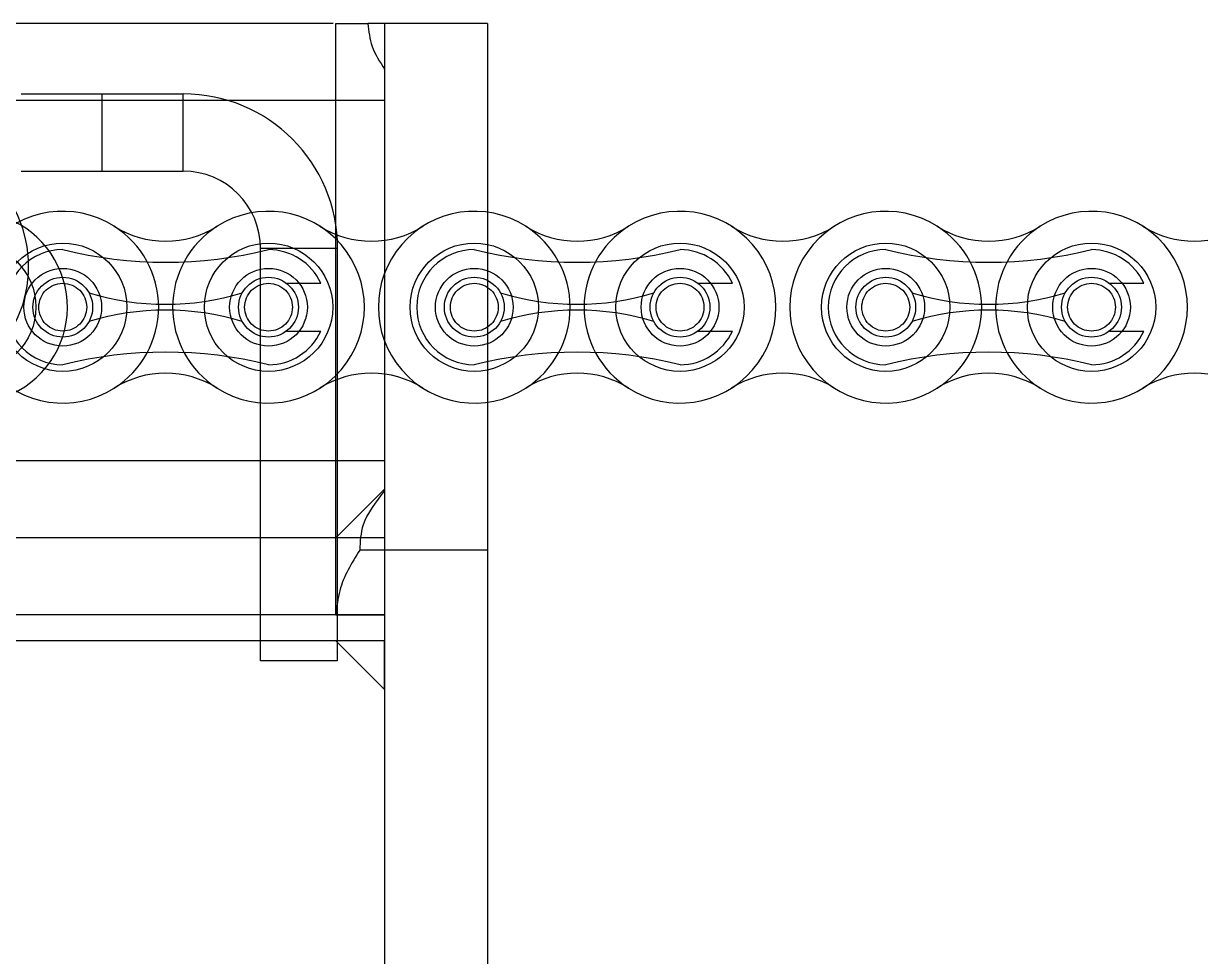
# Model space of a CAD drawing. Header units: metres. Extents: x 0 to 21025, y 0 to 14850.
# Drawn here: x 2229.7 to 2302.4, y 13215.4 to 13273 of the extents above; entities that cross this region are included whole.
import ezdxf

# ---------------------------------------------------------------- set-up
doc = ezdxf.new("R2010")
doc.units = ezdxf.units.M
doc.header["$LTSCALE"] = 25
doc.linetypes.add('DASHDOT', pattern=[25.4, 12.7, -6.35, 0, -6.35])
doc.linetypes.add('HIDDEN2', pattern=[4.7625, 3.175, -1.5875])
for name, color, linetype in [('SFU', 3, 'DASHDOT'), ('SL4', 4, 'Continuous'), ('ST1', 7, 'HIDDEN2')]:
    doc.layers.add(name, color=color, linetype=linetype)

msp = doc.modelspace()

# ---------------------------------------------------------------- linework, layer by layer
at = {"layer": 'SFU'}
for p, q in [((2229.572, 13268.684), (2234.572, 13268.684)), ((2234.572, 13263.921), (2234.572, 13268.684)), ((2234.572, 13268.684), (2239.572, 13268.684)), ((2239.572, 13263.921), (2239.572, 13268.684)), ((2229.572, 13263.921), (2234.572, 13263.921)), ((2234.572, 13263.921), (2239.572, 13263.921)), ((2244.334, 13259.159), (2249.097, 13259.159)), ((2244.334, 13233.684), (2244.334, 13259.159)), ((2249.097, 13233.684), (2249.097, 13259.159)), ((2249.097, 13233.684), (2244.334, 13233.684))]:
    msp.add_line(p, q, dxfattribs=at)
msp.add_circle((2226.512, 13255.521), 3.96, dxfattribs=at)
for centre, radius, start in [((2239.572, 13259.159), 9.525, 0), ((2239.572, 13259.159), 4.762, 0), ((2226.512, 13255.521), 5.905, 243.64084)]:
    msp.add_arc(centre, radius, start, 90, dxfattribs=at)
at = {"layer": 'SL4'}
for p, q in [((2248.821, 13273.031), (2171.991, 13273.031)), ((2248.996, 13268.274), (2248.996, 13273.031)), ((2251.996, 13273.031), (2250.966, 13273.031)), ((2251.996, 13273.031), (2251.996, 13270.212)), ((2258.346, 13273.031), (2251.996, 13273.031)), ((2251.996, 13273.031), (2251.996, 13240.531)), ((2258.346, 13273.031), (2258.346, 13240.531)), ((2248.996, 13268.274), (2176.501, 13268.274)), ((2251.996, 13268.274), (2248.996, 13268.274)), ((2248.996, 13246.044), (2248.996, 13268.274)), ((2248.996, 13246.044), (2196.996, 13246.044)), ((2248.996, 13241.281), (2248.996, 13246.044)), ((2251.996, 13246.044), (2248.996, 13246.044)), ((2248.996, 13241.281), (2251.996, 13244.281)), ((2251.996, 13244.191), (2251.996, 13240.531)), ((2248.996, 13241.281), (2195.016, 13241.281)), ((2248.996, 13236.524), (2248.996, 13241.281)), ((2251.996, 13240.531), (2250.459, 13240.531)), ((2251.996, 13240.531), (2251.996, 13236.524)), ((2258.346, 13240.531), (2251.996, 13240.531)), ((2251.996, 13240.531), (2251.996, 13128.831)), ((2258.346, 13240.531), (2258.346, 13128.831)), ((2251.996, 13236.524), (2197.307, 13236.524)), ((2248.996, 13236.524), (2251.996, 13236.524)), ((2251.996, 13236.524), (2251.996, 13234.931)), ((2251.996, 13234.931), (2198.019, 13234.931)), ((2248.996, 13234.931), (2251.996, 13231.931)), ((2251.996, 13234.931), (2248.996, 13234.931)), ((2251.996, 13231.931), (2251.996, 13234.931))]:
    msp.add_line(p, q, dxfattribs=at)
for points, knots in [([(2248.996, 13273.031), (2249.061, 13273.031), (2249.192, 13273.031), (2249.99, 13273.031), (2250.638, 13273.031), (2250.966, 13273.031)], [0, 0, 0, 0, 0.331384, 0.661532, 1, 1, 1, 1]), ([(2250.966, 13273.031), (2251.016, 13272.554), (2251.118, 13271.57), (2251.698, 13270.674), (2251.996, 13270.212)], [0, 0, 0, 0, 0.485291, 1, 1, 1, 1]), ([(2251.996, 13244.191), (2251.456, 13243.508), (2250.55, 13242.364), (2250.485, 13241.058), (2250.459, 13240.531)], [0, 0, 0, 0, 0.595978, 1, 1, 1, 1]), ([(2250.459, 13240.531), (2249.961, 13239.723), (2249.192, 13238.475), (2249.047, 13237.032), (2248.996, 13236.524)], [0, 0, 0, 0, 0.648144, 1, 1, 1, 1])]:
    msp.add_open_spline(points, degree=3, knots=knots, dxfattribs=at)
at = {"layer": 'ST1'}
for p, q in [((2251.996, 13268.274), (1957.238, 13268.274)), ((2251.996, 13268.274), (2248.996, 13268.274)), ((2245.938, 13256.997), (2248.061, 13256.997)), ((2271.338, 13256.997), (2273.461, 13256.997)), ((2296.738, 13256.997), (2298.861, 13256.997)), ((2245.938, 13254.045), (2248.061, 13254.045)), ((2271.338, 13254.045), (2273.461, 13254.045)), ((2296.738, 13254.045), (2298.861, 13254.045)), ((2251.996, 13246.044), (1951.996, 13246.044)), ((2251.996, 13246.044), (2248.996, 13246.044)), ((2251.996, 13241.281), (2248.996, 13241.281)), ((2248.996, 13236.524), (1961.996, 13236.524))]:
    msp.add_line(p, q, dxfattribs=at)
for centre, radius in [((2221.996, 13258.031), 8), ((2232.131, 13255.521), 3.96), ((2244.831, 13255.521), 3.96), ((2257.531, 13255.521), 3.96), ((2270.231, 13255.521), 3.96), ((2282.931, 13255.521), 3.96), ((2295.631, 13255.521), 3.96), ((2232.131, 13255.521), 2.399), ((2232.131, 13255.521), 1.845), ((2244.831, 13255.521), 2.399), ((2244.831, 13255.521), 1.845), ((2257.531, 13255.521), 2.398), ((2257.531, 13255.521), 1.845), ((2270.231, 13255.521), 2.398), ((2270.231, 13255.521), 1.845), ((2282.931, 13255.521), 2.398), ((2282.931, 13255.521), 1.845), ((2295.631, 13255.521), 2.398), ((2295.631, 13255.521), 1.845), ((2232.131, 13255.521), 1.476), ((2244.831, 13255.521), 1.476), ((2257.531, 13255.521), 1.476), ((2270.231, 13255.521), 1.476), ((2282.931, 13255.521), 1.476), ((2295.631, 13255.521), 1.476)]:
    msp.add_circle(centre, radius, dxfattribs=at)
for centre, radius, start, end in [((2232.131, 13255.521), 5.92, 57.56669, 302.43331), ((2244.831, 13255.521), 5.92, 237.56669, 122.43331), ((2257.531, 13255.521), 5.92, 57.56669, 302.43331), ((2270.231, 13255.521), 5.92, 237.56669, 122.43331), ((2282.931, 13255.521), 5.92, 57.56669, 302.43331), ((2295.631, 13255.521), 5.92, 237.56669, 122.43331), ((2238.481, 13265.514), 5.92, 237.56669, 302.43331), ((2232.131, 13255.521), 5.92, 302.43324, 57.56676), ((2244.831, 13255.521), 5.92, 122.43324, 237.56676), ((2251.181, 13265.514), 5.92, 237.56669, 302.43331), ((2263.881, 13265.514), 5.92, 237.56669, 302.43331), ((2257.531, 13255.521), 5.92, 302.43324, 57.56676), ((2270.231, 13255.521), 5.92, 122.43324, 237.56676), ((2276.581, 13265.514), 5.92, 237.56669, 302.43331), ((2289.281, 13265.514), 5.92, 237.56669, 302.43331), ((2282.931, 13255.521), 5.92, 302.43324, 57.56676), ((2295.631, 13255.521), 5.92, 122.43324, 237.56676), ((2301.981, 13265.514), 5.92, 237.56669, 302.43331), ((2232.131, 13255.521), 3.552, 90, 270), ((2238.481, 13284.618), 26.322, 256.04015, 283.95985), ((2244.831, 13255.521), 3.552, 24.55336, 90), ((2257.531, 13255.521), 3.552, 90, 270), ((2263.881, 13284.618), 26.322, 256.04015, 283.95985), ((2270.231, 13255.521), 3.552, 24.55336, 90), ((2282.931, 13255.521), 3.552, 90, 270), ((2289.281, 13284.618), 26.322, 256.04015, 283.95985), ((2295.631, 13255.521), 3.552, 24.55336, 90), ((2238.481, 13271.874), 16.175, 252.993, 287.007), ((2263.881, 13271.874), 16.175, 252.993, 287.007), ((2289.281, 13271.874), 16.175, 252.993, 287.007), ((2238.481, 13239.169), 16.175, 72.993, 107.007), ((2263.881, 13239.169), 16.175, 72.993, 107.007), ((2289.281, 13239.169), 16.175, 72.993, 107.007), ((2244.831, 13255.521), 3.552, 270, 335.44664), ((2270.231, 13255.521), 3.552, 270, 335.44664), ((2295.631, 13255.521), 3.552, 270, 335.44664), ((2238.481, 13226.424), 26.322, 76.04015, 103.95985), ((2263.881, 13226.424), 26.322, 76.04015, 103.95985), ((2289.281, 13226.424), 26.322, 76.04015, 103.95985), ((2238.481, 13245.528), 5.92, 57.56669, 122.43331), ((2251.181, 13245.528), 5.92, 57.56669, 122.43331), ((2263.881, 13245.528), 5.92, 57.56669, 122.43331), ((2276.581, 13245.528), 5.92, 57.56669, 122.43331), ((2289.281, 13245.528), 5.92, 57.56669, 122.43331), ((2301.981, 13245.528), 5.92, 57.56669, 122.43331)]:
    msp.add_arc(centre, radius, start, end, dxfattribs=at)

doc.saveas('drawing.dxf')
